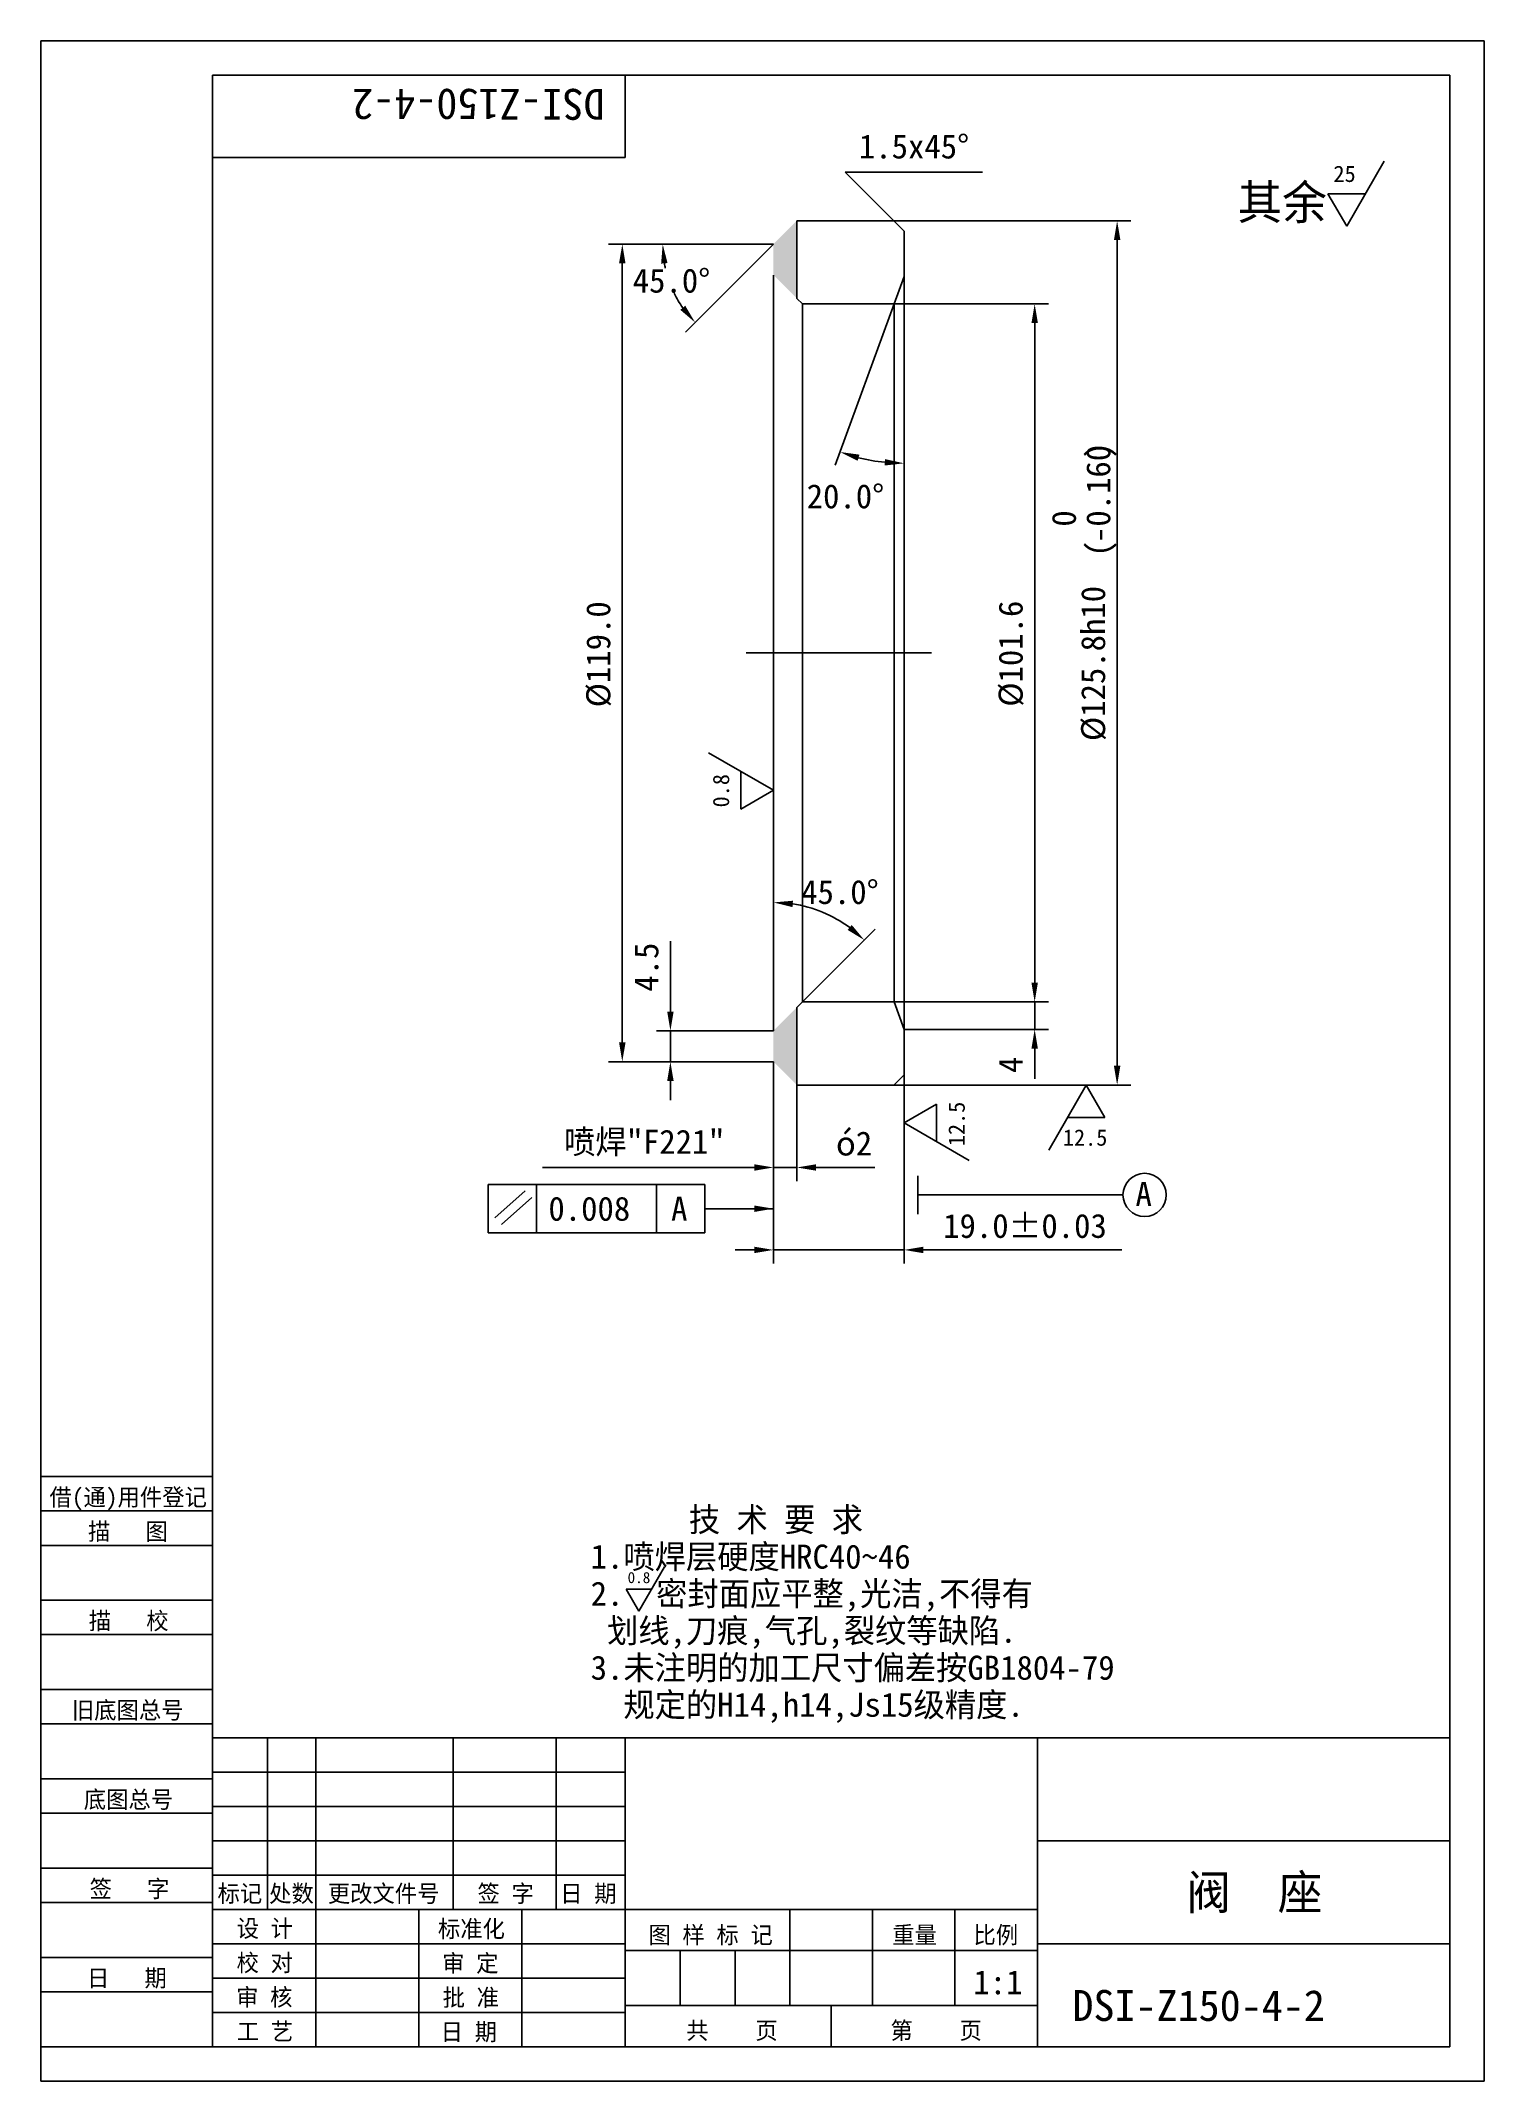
# Model space of a CAD drawing. Header units: metres. Extents: x 0 to 210, y 0 to 297.
import ezdxf

# ---------------------------------------------------------------- set-up
doc = ezdxf.new("R2010")
doc.units = ezdxf.units.M
for name, color, linetype in [('C', 6, 'Continuous'), ('D', 1, 'Continuous'), ('FL', 5, 'Continuous'), ('T', 7, 'Continuous'), ('TL', 4, 'Continuous')]:
    doc.layers.add(name, color=color, linetype=linetype)

# ---------------------------------------------------------------- blocks, each defined once
blk = doc.blocks.new('PIC2')
for points in [[(3.77, 5.28), (-5.23, -2.72)], [(5.77, 3.28), (-3.23, -4.72)]]:
    blk.add_lwpolyline(points)
blk = doc.blocks.new('TUKUN4')
at = {"layer": 'FL'}
for p, q in [((0, 297), (0, 0)), ((210, 297), (0, 297)), ((210, 0), (210, 297)), ((0, 78), (25, 78)), ((0, 70), (25, 70)), ((0, 65), (25, 65)), ((0, 57), (25, 57)), ((0, 52), (25, 52)), ((33, 25), (33, 50)), ((40, 5), (40, 50)), ((60, 25), (60, 50)), ((75, 25), (75, 50)), ((25, 45), (85, 45)), ((0, 44), (25, 44)), ((0, 39), (25, 39)), ((25, 40), (85, 40)), ((25, 35), (85, 35)), ((0, 31), (25, 31)), ((25, 30), (85, 30)), ((0, 26), (25, 26)), ((70, 5), (70, 25)), ((0, 18), (25, 18)), ((25, 20), (85, 20)), ((25, 15), (85, 15)), ((0, 13), (25, 13)), ((25, 10), (85, 10)), ((0, 0), (210, 0))]:
    blk.add_line(p, q, dxfattribs=at)
at = {"layer": 'TL'}
for p, q in [((25, 5), (25, 292)), ((205, 292), (25, 292)), ((85, 292), (85, 280)), ((205, 5), (205, 292)), ((85, 280), (25, 280)), ((0, 88), (25, 88)), ((0, 83), (25, 83)), ((205, 50), (25, 50)), ((85, 5), (85, 50)), ((145, 5), (145, 50)), ((205, 35), (145, 35)), ((145, 25), (25, 25)), ((55, 5), (55, 25)), ((109, 11), (109, 25)), ((121, 11), (121, 25)), ((133, 11), (133, 25)), ((85, 19), (145, 19)), ((93, 11), (93, 19)), ((101, 11), (101, 19)), ((205, 20), (145, 20)), ((145, 11), (85, 11)), ((115, 5), (115, 11)), ((0, 5), (205, 5))]:
    blk.add_line(p, q, dxfattribs=at)
at = {"layer": 'T'}
for s, p in [('借(通)用件登记', (1.26, 83.76)), ('描   图', (6.86, 78.76)), ('描   校', (6.98, 65.76)), ('旧底图总号', (4.52, 52.76)), ('底图总号', (6.25, 39.76)), ('签   字', (7.1, 26.76)), ('标记', (25.71, 26.07)), ('处数', (33.22, 26.07)), ('更改文件号', (41.75, 26.07)), ('签 字', (63.53, 26.07)), ('日 期', (75.57, 26.07)), ('设 计', (28.5, 20.99)), ('标准化', (57.77, 20.93)), ('图 样 标 记', (88.4, 20.04)), ('重量', (123.88, 20.04)), ('比例', (135.7, 20.04)), ('校 对', (28.48, 15.99)), ('审 定', (58.39, 15.93)), ('日   期', (6.72, 13.76)), ('审 核', (28.41, 10.99)), ('批 准', (58.46, 10.93)), ('共    页', (93.91, 6.13)), ('第    页', (123.62, 6.13)), ('工 艺', (28.52, 5.99)), ('日 期', (58.18, 5.93))]:
    blk.add_text(s, height=2.5, dxfattribs=at).set_placement(p)

msp = doc.modelspace()

# ---------------------------------------------------------------- linework, layer by layer
at = {"layer": 'C'}
msp.add_line((102.6, 207.9), (129.6, 207.9), dxfattribs=at)
at = {"layer": 'D'}
for p, q in [((195.46, 279.46), (190, 270)), ((124.1, 270.8), (117.03, 277.87)), ((117.03, 277.87), (137.03, 277.87)), ((190, 270), (187.27, 274.73)), ((187.27, 274.73), (192.73, 274.73)), ((124.1, 270.8), (158.6, 270.8)), ((106.6, 267.4), (82.6, 267.4)), ((90.6, 267.4), (88.48, 267.4)), ((106.6, 267.4), (90.6, 267.4)), ((106.6, 267.4), (95.29, 256.09)), ((156.6, 147.8), (156.6, 268)), ((84.6, 151.2), (84.6, 264.6)), ((124.14, 258.7), (115.59, 235.21)), ((124.14, 258.7), (146.6, 258.7)), ((95.29, 256.09), (93.78, 254.58)), ((144.6, 255.9), (144.6, 159.9)), ((97.14, 193.36), (106.6, 187.9)), ((101.87, 185.17), (101.87, 190.63)), ((106.6, 187.9), (101.87, 185.17)), ((110.8, 157.1), (121.41, 167.71)), ((91.6, 158.5), (91.6, 165.92)), ((144.6, 159.9), (144.6, 162.7)), ((91.6, 155.7), (91.6, 158.5)), ((124.14, 157.1), (146.6, 157.1)), ((124.14, 157.1), (146.6, 157.1)), ((144.6, 157.1), (144.6, 153.1)), ((106.6, 152.9), (89.6, 152.9)), ((91.6, 148.4), (91.6, 152.9)), ((125.6, 153.1), (146.6, 153.1)), ((144.6, 150.3), (144.6, 147.5)), ((106.6, 148.4), (82.6, 148.4)), ((106.6, 148.4), (89.6, 148.4)), ((91.6, 145.6), (91.6, 142.8)), ((106.6, 148.4), (106.6, 131)), ((106.6, 148.4), (106.6, 119)), ((125.6, 146.5), (125.6, 119)), ((144.6, 147.5), (144.6, 145.88)), ((110, 145), (110, 131)), ((124.1, 145), (158.6, 145)), ((146.64, 135.54), (152.1, 145)), ((152.1, 145), (154.83, 140.27)), ((125.6, 139.5), (130.33, 142.23)), ((130.33, 142.23), (130.33, 136.77)), ((154.83, 140.27), (149.37, 140.27)), ((135.06, 134.04), (125.6, 139.5)), ((103, 133), (73, 133)), ((103.8, 133), (101, 133)), ((106.6, 133), (110, 133)), ((112.8, 133), (115.6, 133)), ((115.6, 133), (121.36, 133)), ((65.1, 123.5), (65.1, 130.5)), ((65.1, 130.5), (96.6, 130.5)), ((72.1, 123.5), (72.1, 130.5)), ((89.6, 123.5), (89.6, 130.5)), ((96.6, 130.5), (96.6, 123.5)), ((103.1, 127), (96.6, 127)), ((106.6, 127), (103.1, 127)), ((96.6, 123.5), (65.1, 123.5)), ((103.8, 121), (101, 121)), ((106.6, 121), (125.6, 121)), ((128.4, 121), (131.2, 121)), ((131.2, 121), (157.29, 121)), ((90.72, 74.85), (87.01, 68.42)), ((87.01, 68.42), (85.15, 71.63)), ((85.15, 71.63), (88.86, 71.63))]:
    msp.add_line(p, q, dxfattribs=at)
for points in [[(127.6, 131.8), (127.6, 126.2)], [(127.6, 129), (157.45, 129)]]:
    msp.add_lwpolyline(points, dxfattribs=at)
msp.add_circle((160.6, 129), 3.15, dxfattribs=at)
for centre, radius, start, end in [((106.6, 267.4), 16.12, 189.96, 192.44), ((106.6, 267.4), 16.12, 206.34, 215.04), ((125.6, 262.7), 27.2, 255.9, 264.1), ((106.6, 152.9), 18.68, 53.6, 81.4)]:
    msp.add_arc(centre, radius, start, end, dxfattribs=at)
for points in [[(156.13, 268), (157.07, 268), (156.6, 270.8)], [(84.13, 264.6), (85.07, 264.6), (84.6, 267.4)], [(90.25, 264.57), (91.18, 264.65), (90.48, 267.4)], [(93.76, 258.44), (93.04, 257.84), (95.2, 256)], [(144.13, 255.9), (145.07, 255.9), (144.6, 258.7)], [(118.84, 235.87), (119.11, 236.76), (116.3, 237.14)], [(122.83, 236.11), (122.78, 235.18), (125.6, 235.5)], [(109.36, 170.9), (109.43, 171.83), (106.6, 171.58)], [(117.99, 168.29), (117.38, 167.58), (119.81, 166.11)], [(144.13, 159.9), (145.07, 159.9), (144.6, 157.1)], [(144.13, 159.9), (145.07, 159.9), (144.6, 157.1)], [(91.13, 155.7), (92.07, 155.7), (91.6, 152.9)], [(144.13, 150.3), (145.07, 150.3), (144.6, 153.1)], [(84.13, 151.2), (85.07, 151.2), (84.6, 148.4)], [(91.13, 145.6), (92.07, 145.6), (91.6, 148.4)], [(156.13, 147.8), (157.07, 147.8), (156.6, 145)], [(103.8, 133.47), (103.8, 132.53), (106.6, 133)], [(112.8, 133.47), (112.8, 132.53), (110, 133)], [(103.8, 126.53), (103.8, 127.47), (106.6, 127)], [(103.8, 121.47), (103.8, 120.53), (106.6, 121)], [(128.4, 121.47), (128.4, 120.53), (125.6, 121)]]:
    msp.add_solid(points, dxfattribs=at)
at = {"layer": 'TL'}
for p, q in [((110, 270.8), (124.1, 270.8)), ((110, 259.5), (110, 270.8)), ((124.1, 270.8), (125.6, 269.3)), ((125.6, 269.3), (125.6, 262.7)), ((106.6, 152.9), (106.6, 262.9)), ((125.6, 262.7), (124.14, 258.7)), ((125.6, 153.1), (125.6, 262.7)), ((110.8, 258.7), (110, 259.5)), ((110.8, 157.1), (110.8, 258.7)), ((124.14, 258.7), (110.8, 258.7)), ((124.14, 157.1), (124.14, 258.7)), ((110, 156.3), (110.8, 157.1)), ((110, 145), (110, 156.3)), ((110.8, 157.1), (124.14, 157.1)), ((124.14, 157.1), (125.6, 153.1)), ((125.6, 153.1), (125.6, 146.5)), ((125.6, 146.5), (124.1, 145)), ((124.1, 145), (110, 145))]:
    msp.add_line(p, q, dxfattribs=at)
for points in [[(110, 270.8), (110, 259.5), (106.6, 267.4), (106.6, 262.9)], [(110, 145), (110, 156.3), (106.6, 148.4), (106.6, 152.9)]]:
    msp.add_solid(points, dxfattribs=at)

# ---------------------------------------------------------------- block references
at = {"layer": 'D', "xscale": 0.49, "yscale": 0.49, "zscale": 0.49}
msp.add_blockref('PIC2', (68.6, 127), dxfattribs=at)
at = {"layer": 'T'}
msp.add_blockref('TUKUN4', (0, 0), dxfattribs=at)

# ---------------------------------------------------------------- texts
at = {"layer": 'D'}
for s, height, rotation, p in [('DSI-Z150-4-2', 4.5, 180, (82.04, 290)), ('(     )', 3.5, 90, (155.6, 221.9)), ('-0.160', 3.5, 90, (155.6, 223.9)), (' 0', 3.5, 90, (150.6, 223.9)), ('%%c125.8h10', 3.5, 90, (154.85, 195.07)), ('%%c119.0', 3.5, 90, (82.85, 199.98)), ('%%c101.6', 3.5, 90, (142.85, 200.07)), ('0.8', 2.38, 90, (100.15, 185.41)), ('4.5', 3.5, 90, (89.85, 158.59)), ('4', 3.5, 90, (142.85, 146.74)), ('12.5', 2.38, 90, (134.43, 136.1))]:
    msp.add_text(s, height=height, rotation=rotation, dxfattribs=at).set_placement(p)
for s, height, p in [('1.5x45%%d', 3.5, (119.03, 279.87)), ('其余', 5, (174.12, 271)), ('25', 2.38, (188.07, 276.45)), ('45.0%%d', 3.5, (86.12, 260.34)), ('20.0%%d', 3.5, (111.43, 228.95)), ('45.0%%d', 3.5, (110.63, 171.35)), ('喷焊%%034F221%%034', 3.5, (76.12, 135)), ('%%2432', 3.5, (115.69, 134.75)), ('12.5', 2.38, (148.7, 136.17)), ('A', 3.5, (159.27, 127.41)), ('0.008', 3.5, (73.85, 125.25)), ('A', 3.5, (91.7, 125.25)), ('19.0%%p0.03', 3.5, (131.29, 122.75)), ('      技 术 要 求', 3.5, (80, 80)), ('1.喷焊层硬度HRC40~46', 3.5, (80, 74.61)), ('2.  密封面应平整,光洁,不得有', 3.5, (80, 69.22)), ('0.8', 1.62, (85.37, 72.5)), (' 划线,刀痕,气孔,裂纹等缺陷.', 3.5, (80, 63.83)), ('3.未注明的加工尺寸偏差按GB1804-79', 3.5, (80, 58.44)), ('  规定的H14,h14,Js15级精度.', 3.5, (80, 53.05)), ('阀  座', 5, (166.66, 25)), ('1:1', 3.5, (135.68, 12.65)), ('DSI-Z150-4-2', 4.5, (150.09, 8.77))]:
    msp.add_text(s, height=height, dxfattribs=at).set_placement(p)

doc.saveas('drawing.dxf')
